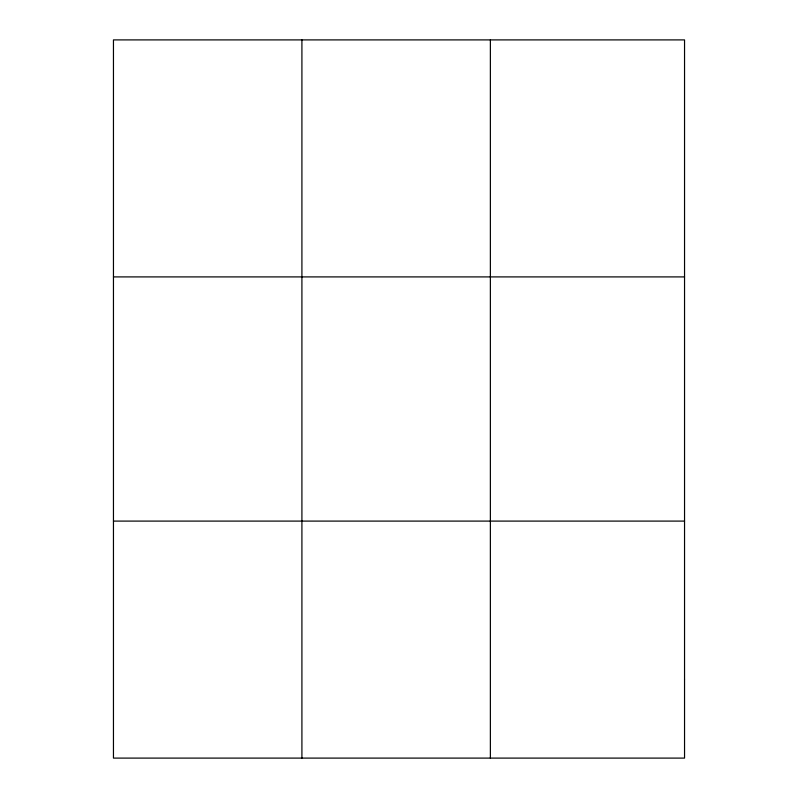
<?xml version="1.0" encoding="UTF-8"?>
<svg xmlns="http://www.w3.org/2000/svg" width="798" height="798" viewBox="0 0 798 798"><rect width="100%" height="100%" fill="white"/><g stroke="black" fill="none" stroke-linecap="round" stroke-linejoin="round"><path stroke-width="1.2" d="M301.913 758.1L301.913 39.9M490.371 758.1L490.371 39.9M113.456 276.906L684.544 276.906M113.456 521.094L684.544 521.094M684.544 679.098L684.544 758.1L113.456 758.1L113.456 39.9L684.544 39.9L684.544 679.098"/></g></svg>
